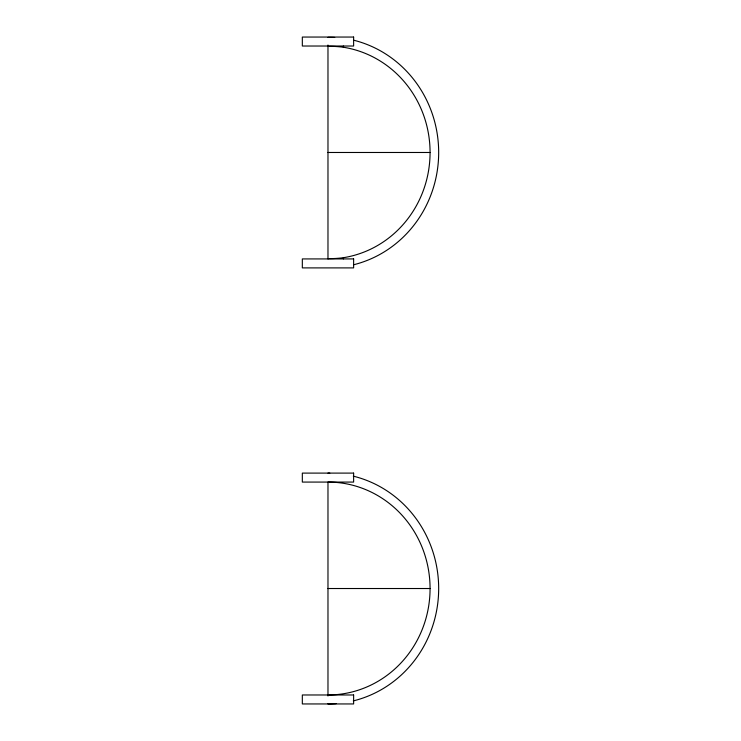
<?xml version="1.0" encoding="UTF-8"?>
<svg xmlns="http://www.w3.org/2000/svg" width="741" height="741" viewBox="0 0 741 741"><rect width="100%" height="100%" fill="white"/><g stroke="black" fill="none" stroke-linecap="round" stroke-linejoin="round"><path stroke-width="1.11" d="M327.976 152.479L430.067 152.479A106.445 102.091 -90 0 0 343.352 47.239L343.352 46.025M327.976 588.521L430.067 588.521A106.445 102.082 90 0 0 327.976 482.076L327.976 695.975M430.067 152.479A106.445 102.091 90 0 1 343.352 257.711L343.352 258.924M327.976 45.016L327.976 258.924M327.976 703.626L327.976 703.95A115.429 110.696 -90 0 0 336.192 703.635M353.726 40.218A115.429 110.696 -90 0 1 438.672 152.479A115.429 110.696 -90 0 1 353.726 264.732M327.976 46.35A106.148 103.194 -90 0 1 343.352 47.239M343.352 257.711A106.148 103.194 90 0 1 327.976 258.6M327.976 37.346A115.151 111.947 90 0 1 334.719 37.439M327.976 473.101A115.429 110.696 90 0 1 329.81 473.119M353.29 476.157A115.429 110.696 90 0 1 438.672 588.521A115.429 110.696 -90 0 1 353.29 700.893M430.067 588.521A106.445 102.082 90 0 1 327.976 694.975M353.624 37.05L302.328 37.05L302.328 46.025L353.624 46.025L353.624 37.05M353.624 258.924L302.328 258.924L302.328 267.899L353.624 267.899L353.624 258.924M353.624 473.101L302.328 473.101L302.328 482.076L353.624 482.076L353.624 473.101M353.624 694.975L302.328 694.975L302.328 703.95L353.624 703.95L353.624 694.975"/></g></svg>
